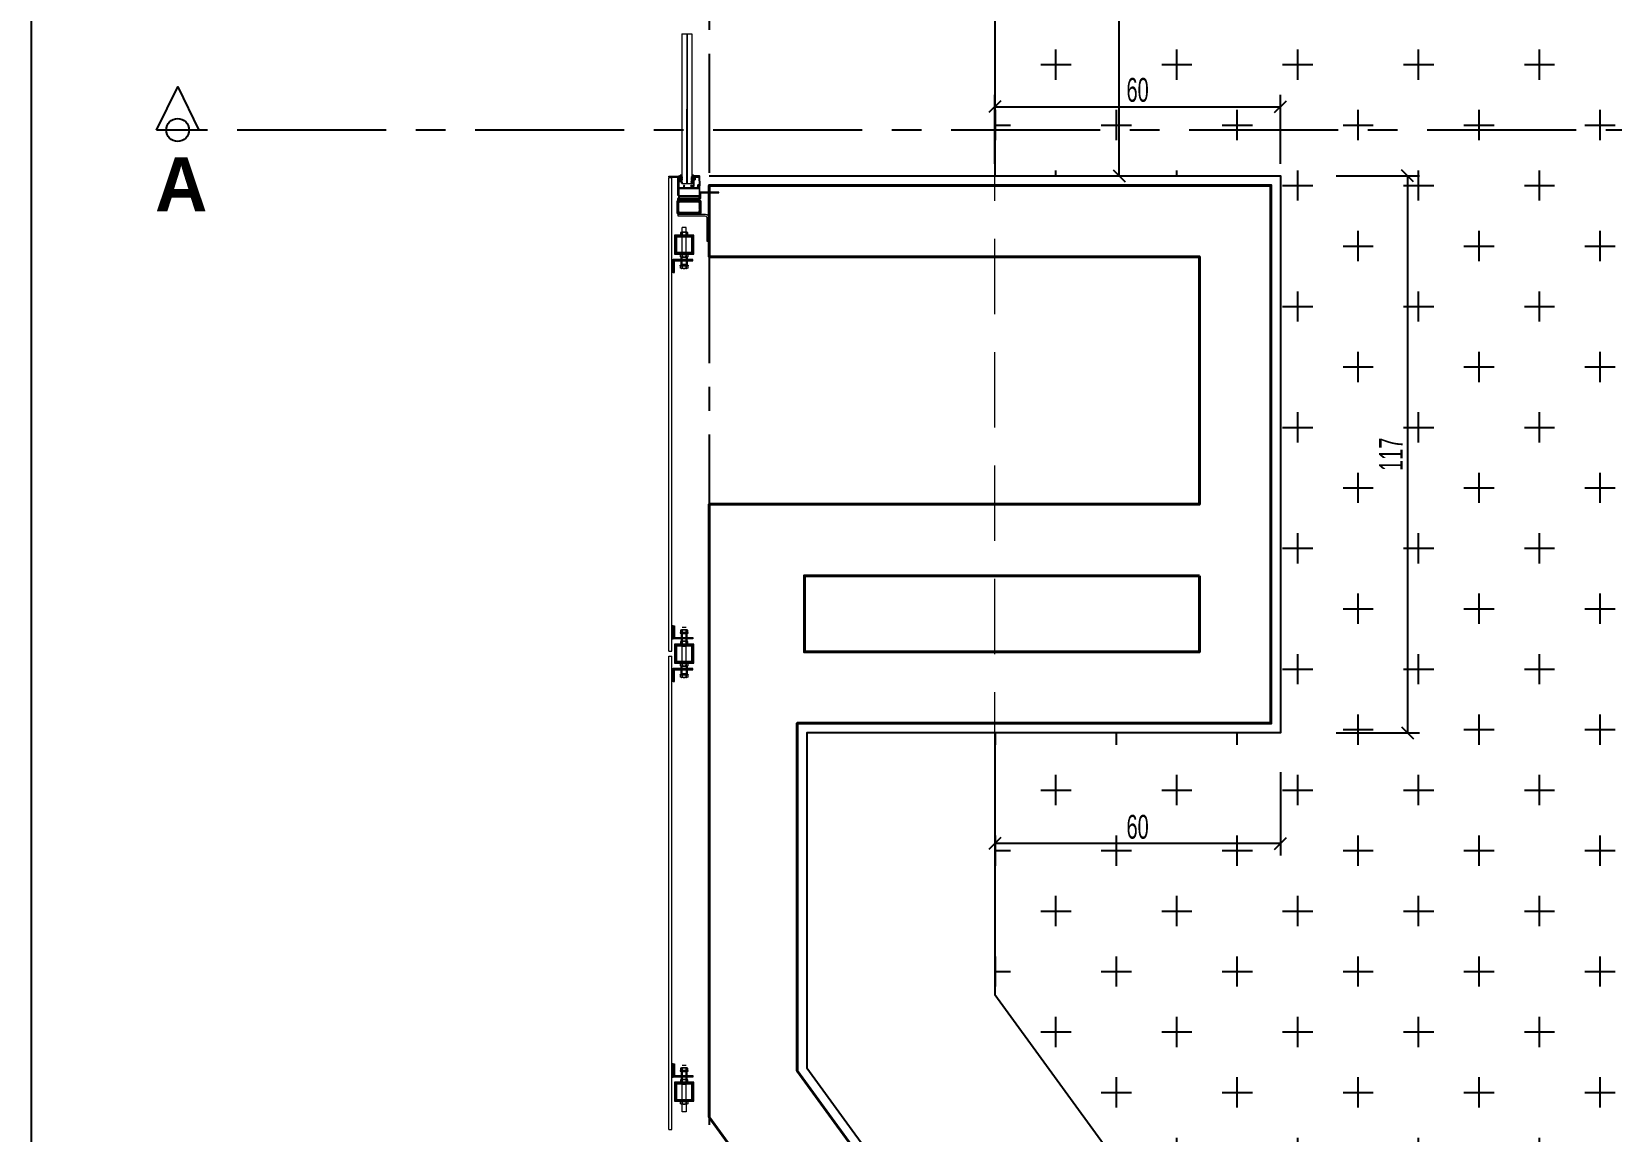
# Model space of a CAD drawing. Header units: millimetres. Extents: x 933584 to 974011, y 4545988 to 4553664.
# Drawn here: x 948421.5 to 948753.4, y 4552129 to 4552360.1 of the extents above; entities that cross this region are included whole.
import ezdxf

# ---------------------------------------------------------------- set-up
doc = ezdxf.new("R2010")
doc.units = ezdxf.units.MM
doc.header["$PDMODE"] = 35
for name, pattern in [('568_AVN_KES_01$0$HIDDEN', [0.375, 0.25, -0.125]), ('CENTER', [2, 1.25, -0.25, 0.25, -0.25]), ('CONTINUA', [0]), ('HIDDEN', [9.525, 6.35, -3.175]), ('HIDDEN2', [4.7625, 3.175, -1.5875])]:
    doc.linetypes.add(name, pattern=pattern)
doc.layers.get('0').update_dxf_attribs({"color": 255})
doc.layers.get('Defpoints').update_dxf_attribs({"color": 8})
for name, color, linetype in [('0-CSX-CXS_20', 14, 'CENTER'), ('0-DMS-50', 143, 'Continuous'), ('0-HSL-SLD', 252, 'Continuous'), ('0-LNS-SLN', 6, 'Continuous'), ('0-LNS-SPL', 13, '568_AVN_KES_01$0$HIDDEN')]:
    doc.layers.add(name, color=color, linetype=linetype)
for name, color, linetype, lineweight in [('2-SPS-IBW', 5, 'Continuous', 40), ('al', 7, 'Continuous', 5), ('cl', 7, 'Continuous', 5), ('CM', 4, 'Continuous', 5), ('mimariKIRIS', 251, 'HIDDEN2', 0), ('PL', 1, 'Continuous', 5), ('PTR', 252, 'Continuous', 5), ('ReferansHatti', 3, 'Continuous', 5), ('tarama', 8, 'Continuous', 15), ('VD', 11, 'Continuous', 5), ('VDK', 11, 'HIDDEN', 5)]:
    doc.layers.add(name, color=color, linetype=linetype, lineweight=lineweight)
doc.styles.add('Century Gothic_B_3', font='GOTHICB.TTF', dxfattribs={"height": 4})
doc.styles.add('dim_romans_50', font='swissl.ttf', dxfattribs={"width": 0.6, "height": 5})
doc.dimstyles.new('ONK_dim 1_50', dxfattribs={"dimscale": 5, "dimtxt": 4, "dimasz": 0.5, "dimexe": 0.5, "dimexo": 0.5, "dimgap": 0.2, "dimtad": 1, "dimdec": 1, "dimrnd": 0.5, "dimzin": 9, "dimtxsty": 'dim_romans_50', "dimblk": 'OBLIQUE', "dimcen": 1, "dimclre": 256, "dimclrt": 256, "dimazin": 2, "dimtfac": 1, "dimtdec": 1, "dimtix": 1, "dimtmove": 2, "dimatfit": 3, "dimldrblk": 'OBLIQUE', "dimfxl": 3, "dimfxlon": 1, "dimarcsym": 0})
pattern_1 = [(225.01200117, (912005.8982, 4525934.18371), (0.08840685953, -0.0883698319), []), (315.01200117, (912005.8982, 4525934.18371), (0.0883698319, 0.08840685953), [])]
pattern_2 = [(225.01200117, (912005.8982, 4525934.18371), (0.08840685953, -0.0883698319), []), (315.01200117, (912005.8982, 4525934.18371), (0.0883698319, 0.08840685953), [])]

# ---------------------------------------------------------------- blocks, each defined once
blk = doc.blocks.new('90-5396')
at = {"layer": 'PTR', "linetype": 'CONTINUA'}
h = blk.add_hatch(color=256, dxfattribs=at)
edge = h.paths.add_edge_path()
edge.add_line((12, 43.5), (12, 41))
edge.add_line((12, 41), (14.6, 41))
edge.add_line((14.6, 41), (14.6, 42))
edge.add_line((14.6, 42), (13.5, 42))
edge.add_line((13.5, 42), (13.5, 43.5))
edge.add_line((13.5, 43.5), (18.5, 43.5))
edge.add_line((18.5, 43.5), (18.5, 42))
edge.add_line((18.5, 42), (17.4, 42))
edge.add_line((17.4, 42), (17.4, 41))
edge.add_line((17.4, 41), (20, 41))
edge.add_line((20, 41), (20, 45))
edge.add_line((20, 45), (-27.2, 45))
edge.add_line((-27.2, 45), (-27.2, 42.9))
edge.add_line((-27.2, 42.9), (-25.7, 42))
edge.add_line((-25.7, 42), (-25.7, 43.5))
edge.add_line((-25.7, 43.5), (-22.7, 43.5))
edge.add_line((-22.7, 43.5), (-22.7, 35.1))
edge.add_line((-22.7, 35.1), (-22.4, 34.8))
edge.add_line((-22.4, 34.8), (-22.7, 34.5))
edge.add_line((-22.7, 34.5), (-22.7, 10.3))
edge.add_line((-22.7, 10.3), (-22.4, 10))
edge.add_line((-22.4, 10), (-22.7, 9.7))
edge.add_line((-22.7, 9.7), (-22.7, 1.5))
edge.add_line((-22.7, 1.5), (-25.7, 1.5))
edge.add_line((-25.7, 1.5), (-25.7, 3))
edge.add_line((-25.7, 3), (-27.2, 2.1))
edge.add_line((-27.2, 2.1), (-27.2, 0))
edge.add_line((-27.2, 0), (0, 0))
edge.add_line((0, 0), (0, 2.1))
edge.add_line((0, 2.1), (-1.5, 3))
edge.add_line((-1.5, 3), (-1.5, 1.5))
edge.add_line((-1.5, 1.5), (-4.5, 1.5))
edge.add_line((-4.5, 1.5), (-4.5, 16.5))
edge.add_line((-4.5, 16.5), (-1.5, 16.5))
edge.add_line((-1.5, 16.5), (-1.5, 15))
edge.add_line((-1.5, 15), (0, 15.9))
edge.add_line((0, 15.9), (0, 18.6))
edge.add_line((0, 18.6), (-1.5, 19.5))
edge.add_line((-1.5, 19.5), (-1.5, 18))
edge.add_line((-1.5, 18), (-4.5, 18))
edge.add_line((-4.5, 18), (-4.5, 33))
edge.add_line((-4.5, 33), (-1.5, 33))
edge.add_line((-1.5, 33), (-1.5, 31.5))
edge.add_line((-1.5, 31.5), (0, 32.4))
edge.add_line((0, 32.4), (0, 34.5))
edge.add_line((0, 34.5), (-4.5, 34.5))
edge.add_line((-4.5, 34.5), (-4.5, 41.5))
edge.add_arc((-2.5, 41.5), 2, 90, 180, ccw=False)
edge.add_line((-2.5, 43.5), (12, 43.5))
h.paths.add_polyline_path([(-21.2, 1.5), (-21.2, 43.5), (-6, 43.5), (-6, 1.5)], flags=16)
at = {"layer": 'al', "linetype": 'CONTINUA'}
blk.add_lwpolyline([(12, 43.5), (12, 41), (14.6, 41), (14.6, 42), (13.5, 42), (13.5, 43.5), (18.5, 43.5), (18.5, 42), (17.4, 42), (17.4, 41), (20, 41), (20, 45), (-27.2, 45), (-27.2, 42.9), (-25.7, 42), (-25.7, 43.5), (-22.7, 43.5), (-22.7, 35.1), (-22.4, 34.8), (-22.7, 34.5), (-22.7, 10.3), (-22.4, 10), (-22.7, 9.7), (-22.7, 1.5), (-25.7, 1.5), (-25.7, 3), (-27.2, 2.1), (-27.2, 0), (0, 0), (0, 2.1), (-1.5, 3), (-1.5, 1.5), (-4.5, 1.5), (-4.5, 16.5), (-1.5, 16.5), (-1.5, 15), (0, 15.9), (0, 18.6), (-1.5, 19.5), (-1.5, 18), (-4.5, 18), (-4.5, 33), (-1.5, 33), (-1.5, 31.5), (0, 32.4), (0, 34.5), (-4.5, 34.5), (-4.5, 41.5, -0.414214), (-2.5, 43.5)], format="xyb", close=True, dxfattribs=at)
at = {"layer": 'al'}
blk.add_lwpolyline([(-21.2, 1.5), (-21.2, 43.5), (-6, 43.5), (-6, 1.5)], close=True, dxfattribs=at)
blk = doc.blocks.new('142005')
at = {"layer": 'tarama'}
h = blk.add_hatch(dxfattribs=at)
h.set_pattern_fill('DOTS', color=256, scale=8, angle=-90, style=0)
h.set_pattern_definition([(270, (118.3611, -404.1752), (0.5, -0.25), [0, -0.5])])
edge = h.paths.add_edge_path()
edge.add_arc((2, -0.2), 0.2, 180, 305.6565)
edge.add_line((2.1, -0.4), (3.3, 1.1))
edge.add_arc((3.5, 0.9), 0.25, 316.5521, 125.6565, ccw=False)
edge.add_line((3.7, 0.7), (1.8, -2.1))
edge.add_line((1.8, -2.1), (1.8, -4.2))
edge.add_arc((2, -4.2), 0.2, 180, 305.6565)
edge.add_line((2.1, -4.4), (3.3, -2.9))
edge.add_arc((3.5, -3.1), 0.25, 316.5521, 125.6565, ccw=False)
edge.add_line((3.7, -3.3), (1.8, -6.1))
edge.add_line((1.8, -6.1), (1.8, -7.1))
edge.add_arc((1.6, -7.1), 0.2, 270, 360, ccw=False)
edge.add_line((1.6, -7.3), (0.2, -7.3))
edge.add_arc((0.2, -7.1), 0.2, 180, 270, ccw=False)
edge.add_line((0, -7.1), (0, -2.6))
edge.add_line((0, -2.6), (-1.2, -2.6))
edge.add_line((-1.2, -2.6), (-1.2, -3.1))
edge.add_arc((-1.4, -3.1), 0.25, 212.282, 360, ccw=False)
edge.add_line((-1.7, -3.2), (-2.4, -1.8))
edge.add_arc((-1.6, -1.3), 1, 147.718, 212.282, ccw=False)
edge.add_line((-2.4, -0.8), (-1.7, 0.6))
edge.add_arc((-1.4, 0.5), 0.25, 0, 147.718, ccw=False)
edge.add_line((-1.2, 0.5), (-1.2, 0))
edge.add_line((-1.2, 0), (0, 0))
edge.add_line((0, 0), (0, 3))
edge.add_line((0, 3), (-1.2, 3))
edge.add_arc((-1.2, 3.3), 0.3, 125.5865, 270, ccw=False)
edge.add_arc((-11.8, 19.5), 19.1, 303.0025, 321.3181)
edge.add_arc((3.4, 7.6), 0.313, 305.5881, 174.221, ccw=False)
edge.add_line((3.6, 7.3), (2.1, 3.1))
edge.add_arc((-47, 14.6), 50.4, 345.6041, 346.8687, ccw=False)
edge.add_line((1.8, 2.1), (1.8, -0.2))
blk.add_lwpolyline([(1.8, -0.2, 0.610741), (2.1, -0.4), (3.3, 1.1, -0.909168), (3.7, 0.7), (1.8, -2.1), (1.8, -4.2, 0.610741), (2.1, -4.4), (3.3, -2.9, -0.909168), (3.7, -3.3), (1.8, -6.1), (1.8, -7.1, -0.414214), (1.6, -7.3), (0.2, -7.3, -0.414214), (0, -7.1), (0, -2.6), (-1.2, -2.6), (-1.2, -3.1, -0.751626), (-1.7, -3.2), (-2.4, -1.8, -0.289411), (-2.4, -0.8), (-1.7, 0.6, -0.751626), (-1.2, 0.5), (-1.2, 0), (0, 0), (0, 3), (-1.2, 3, -0.729303), (-1.4, 3.5, 0.080087), (3.1, 7.6, -1.549214), (3.6, 7.3), (2.1, 3.1, -0.005518), (1.8, 2.1)], format="xyb", close=True)
blk = doc.blocks.new('85-3879T')
at = {"layer": 'tarama', "linetype": 'CONTINUA'}
h = blk.add_hatch(color=256, dxfattribs=at)
edge = h.paths.add_edge_path()
edge.add_arc((-1.7, -2), 0.5, 2.2906, 90, ccw=False)
edge.add_line((-1.2, -2), (-0.5, -18.5))
edge.add_arc((-1, -18.5), 0.5, 270, 2.2906, ccw=False)
edge.add_line((-1, -19), (-3, -19))
edge.add_arc((-3, -19.5), 0.5, 90, 180)
edge.add_line((-3.5, -19.5), (-3.5, -22.1))
edge.add_line((-3.5, -22.1), (-4.2, -23.3))
edge.add_arc((-3.9, -23.5), 0.4, 150, 240)
edge.add_line((-4.1, -23.9), (-3.9, -24))
edge.add_arc((-3.7, -23.6), 0.4, 240, 330)
edge.add_line((-3.4, -23.8), (-2.2, -21.8))
edge.add_line((-2.2, -21.8), (-2.5, -21.5))
edge.add_line((-2.5, -21.5), (-2.5, -20))
edge.add_line((-2.5, -20), (0.5, -20))
edge.add_line((0.5, -20), (0, 0))
edge.add_line((0, 0), (-13, 0))
edge.add_line((-13, 0), (-13, -2.6))
edge.add_line((-13, -2.6), (-12, -2.6))
edge.add_line((-12, -2.6), (-12, -1.5))
edge.add_line((-12, -1.5), (-10.5, -1.5))
edge.add_line((-10.5, -1.5), (-10.5, -6.5))
edge.add_line((-10.5, -6.5), (-12, -6.5))
edge.add_line((-12, -6.5), (-12, -5.4))
edge.add_line((-12, -5.4), (-13, -5.4))
edge.add_line((-13, -5.4), (-13, -19.6))
edge.add_arc((-13.5, -19.6), 0.5, 270, 360, ccw=False)
edge.add_line((-13.5, -20.1), (-14, -20.1))
edge.add_arc((-14, -20.6), 0.5, 90, 180)
edge.add_line((-14.5, -20.6), (-14.5, -21.7))
edge.add_line((-14.5, -21.7), (-15.5, -21.7))
edge.add_line((-15.5, -21.7), (-14, -24.3))
edge.add_arc((-13.6, -24.1), 0.4, 210, 300)
edge.add_line((-13.4, -24.5), (-13.3, -24.4))
edge.add_arc((-13.5, -24), 0.4, 300, 30)
edge.add_line((-13.1, -23.8), (-13.4, -23.3))
edge.add_line((-13.4, -23.3), (-13.4, -21.2))
edge.add_arc((-13.5, -19.7), 1.5, 273.8226, 0)
edge.add_line((-12, -19.7), (-12, -8))
edge.add_arc((-11.5, -8), 0.5, 90, 180, ccw=False)
edge.add_line((-11.5, -7.5), (-10, -7.5))
edge.add_arc((-10, -7), 0.5, 270, 0)
edge.add_line((-9.5, -7), (-9.5, -2))
edge.add_arc((-9, -2), 0.5, 90, 180, ccw=False)
edge.add_line((-9, -1.5), (-1.7, -1.5))
blk.add_lwpolyline([(-1.7, -1.5, -0.402552), (-1.2, -2), (-0.5, -18.5, -0.425972), (-1, -19), (-3, -19, 0.414214), (-3.5, -19.5), (-3.5, -22.1), (-4.2, -23.3, 0.414214), (-4.1, -23.9), (-3.9, -24, 0.414214), (-3.4, -23.8), (-2.2, -21.8), (-2.5, -21.5), (-2.5, -20), (0.5, -20), (0, 0), (-13, 0), (-13, -2.6), (-12, -2.6), (-12, -1.5), (-10.5, -1.5), (-10.5, -6.5), (-12, -6.5), (-12, -5.4), (-13, -5.4), (-13, -19.6, -0.414214), (-13.5, -20.1), (-14, -20.1, 0.414214), (-14.5, -20.6), (-14.5, -21.7), (-15.5, -21.7), (-14, -24.3, 0.414214), (-13.4, -24.5), (-13.3, -24.4, 0.414214), (-13.1, -23.8), (-13.4, -23.3), (-13.4, -21.2, 0.394805), (-12, -19.7), (-12, -8, -0.414214), (-11.5, -7.5), (-10, -7.5, 0.414214), (-9.5, -7), (-9.5, -2, -0.414214), (-9, -1.5)], format="xyb", close=True)
blk = doc.blocks.new('XCVBXCVBXZ')
at = {"layer": 'PTR'}
h = blk.add_hatch(color=252, dxfattribs=at)
h.dxf.hatch_style = 1
h.paths.add_polyline_path([(933865.9, 4553826.35), (933861.9, 4553826.35), (933861.9, 4553826.3), (933861.9, 4553826.3), (933861.91, 4553825), (933862.11, 4553825), (933862.1, 4553826.15), (933865.9, 4553826.15)])
h = blk.add_hatch(color=252, dxfattribs=at)
h.dxf.hatch_style = 1
h.paths.add_polyline_path([(933865.9, 4553826.35), (933861.9, 4553826.35), (933861.9, 4553826.3), (933861.9, 4553826.3), (933861.91, 4553825), (933862.11, 4553825), (933862.1, 4553826.15), (933865.9, 4553826.15)])
h = blk.add_hatch(color=256, dxfattribs=at)
h.dxf.hatch_style = 1
h.paths.add_polyline_path([(933860.39, 4553812.2), (933856.28, 4553812.2), (933856.28, 4553809.44), (933856.58, 4553809.44), (933856.58, 4553811.9), (933860.39, 4553811.9)])
h = blk.add_hatch(color=256, dxfattribs=at)
h.dxf.hatch_style = 1
h.paths.add_polyline_path([(933860.39, 4553812.2), (933856.28, 4553812.2), (933856.28, 4553809.44), (933856.58, 4553809.44), (933856.58, 4553811.9), (933860.39, 4553811.9)])
h = blk.add_hatch(color=256, dxfattribs=at)
h.dxf.hatch_style = 1
h.paths.add_polyline_path([(933860.39, 4553732.47), (933856.28, 4553732.47), (933856.28, 4553735.23), (933856.58, 4553735.23), (933856.58, 4553732.77), (933860.39, 4553732.77)])
h = blk.add_hatch(color=256, dxfattribs=at)
h.dxf.hatch_style = 1
h.paths.add_polyline_path([(933860.39, 4553732.47), (933856.28, 4553732.47), (933856.28, 4553735.23), (933856.58, 4553735.23), (933856.58, 4553732.77), (933860.39, 4553732.77)])
h = blk.add_hatch(color=256, dxfattribs=at)
h.dxf.hatch_style = 1
h.paths.add_polyline_path([(933860.39, 4553726.27), (933856.28, 4553726.27), (933856.28, 4553723.51), (933856.58, 4553723.51), (933856.58, 4553725.97), (933860.39, 4553725.97)])
h = blk.add_hatch(color=256, dxfattribs=at)
h.dxf.hatch_style = 1
h.paths.add_polyline_path([(933860.39, 4553726.27), (933856.28, 4553726.27), (933856.28, 4553723.51), (933856.58, 4553723.51), (933856.58, 4553725.97), (933860.39, 4553725.97)])
h = blk.add_hatch(color=256, dxfattribs=at)
h.dxf.hatch_style = 1
h.paths.add_polyline_path([(933860.39, 4553640.43), (933856.28, 4553640.43), (933856.28, 4553643.19), (933856.58, 4553643.19), (933856.58, 4553640.73), (933860.39, 4553640.73)])
h = blk.add_hatch(color=256, dxfattribs=at)
h.dxf.hatch_style = 1
h.paths.add_polyline_path([(933860.39, 4553640.43), (933856.28, 4553640.43), (933856.28, 4553643.19), (933856.58, 4553643.19), (933856.58, 4553640.73), (933860.39, 4553640.73)])
at = {"layer": 'ReferansHatti'}
h = blk.add_hatch(dxfattribs=at)
h.set_pattern_fill('ANSI31', color=252, angle=180.0002)
h.set_pattern_definition([(225.0002434, (911995.89379, 4526149.38501), (0.08838872314, -0.08838797215), [])])
edge = h.paths.add_edge_path(flags=16)
edge.add_line((933857.7, 4553824.27), (933861.51, 4553824.27))
edge.add_arc((933861.51, 4553824.07), 0.2, 0.0001, 90.0001, ccw=False)
edge.add_line((933861.71, 4553824.07), (933861.71, 4553822.27))
edge.add_arc((933861.51, 4553822.27), 0.2, 270.0001, 0.0001, ccw=False)
edge.add_line((933861.51, 4553822.07), (933857.7, 4553822.07))
edge.add_arc((933857.7, 4553822.27), 0.2, 180.0001, 270.0001, ccw=False)
edge.add_line((933857.5, 4553822.27), (933857.5, 4553824.07))
edge.add_arc((933857.7, 4553824.07), 0.2, 90.0001, 180.0001, ccw=False)
edge = h.paths.add_edge_path()
edge.add_line((933857.5, 4553824.67), (933861.71, 4553824.67))
edge.add_arc((933861.71, 4553824.27), 0.4, 0.0001, 90.0001, ccw=False)
edge.add_line((933862.11, 4553824.27), (933862.11, 4553822.07))
edge.add_arc((933861.71, 4553822.07), 0.4, 270.0001, 0.0001, ccw=False)
edge.add_line((933861.71, 4553821.67), (933857.5, 4553821.67))
edge.add_arc((933857.5, 4553822.07), 0.4, 180.0001, 270.0001, ccw=False)
edge.add_line((933857.1, 4553822.07), (933857.1, 4553824.27))
edge.add_arc((933857.5, 4553824.27), 0.4, 90.0001, 180.0001, ccw=False)
h = blk.add_hatch(dxfattribs=at)
h.set_pattern_fill('ANSI31', color=252, angle=180.0002)
h.set_pattern_definition([(225.0002434, (911995.89379, 4526149.38501), (0.08838872314, -0.08838797215), [])])
edge = h.paths.add_edge_path(flags=16)
edge.add_line((933857.7, 4553824.27), (933861.51, 4553824.27))
edge.add_arc((933861.51, 4553824.07), 0.2, 0.0001, 90.0001, ccw=False)
edge.add_line((933861.71, 4553824.07), (933861.71, 4553822.27))
edge.add_arc((933861.51, 4553822.27), 0.2, 270.0001, 0.0001, ccw=False)
edge.add_line((933861.51, 4553822.07), (933857.7, 4553822.07))
edge.add_arc((933857.7, 4553822.27), 0.2, 180.0001, 270.0001, ccw=False)
edge.add_line((933857.5, 4553822.27), (933857.5, 4553824.07))
edge.add_arc((933857.7, 4553824.07), 0.2, 90.0001, 180.0001, ccw=False)
edge = h.paths.add_edge_path()
edge.add_line((933857.5, 4553824.67), (933861.71, 4553824.67))
edge.add_arc((933861.71, 4553824.27), 0.4, 0.0001, 90.0001, ccw=False)
edge.add_line((933862.11, 4553824.27), (933862.11, 4553822.07))
edge.add_arc((933861.71, 4553822.07), 0.4, 270.0001, 0.0001, ccw=False)
edge.add_line((933861.71, 4553821.67), (933857.5, 4553821.67))
edge.add_arc((933857.5, 4553822.07), 0.4, 180.0001, 270.0001, ccw=False)
edge.add_line((933857.1, 4553822.07), (933857.1, 4553824.27))
edge.add_arc((933857.5, 4553824.27), 0.4, 90.0001, 180.0001, ccw=False)
h = blk.add_hatch(dxfattribs=at)
h.set_pattern_fill('ANSI37', color=252, angle=180.012)
h.set_pattern_definition([(225.01200117, (912001.6651, 4525936.93997), (0.08840685953, -0.0883698319), []), (315.01200117, (912001.6651, 4525936.93997), (0.0883698319, 0.08840685953), [])])
h.paths.add_polyline_path([(933857.2, 4553824.7), (933861.88, 4553824.7), (933861.88, 4553824.98), (933857.2, 4553824.98)])
h = blk.add_hatch(dxfattribs=at)
h.set_pattern_fill('ANSI37', color=252, angle=180.012)
h.set_pattern_definition([(225.01200117, (912001.6651, 4525936.93997), (0.08840685953, -0.0883698319), []), (315.01200117, (912001.6651, 4525936.93997), (0.0883698319, 0.08840685953), [])])
h.paths.add_polyline_path([(933857.2, 4553824.7), (933861.88, 4553824.7), (933861.88, 4553824.98), (933857.2, 4553824.98)])
h = blk.add_hatch(color=252, dxfattribs=at)
h.dxf.hatch_style = 1
h.paths.add_polyline_path([(933856.98, 4553813.7), (933860.19, 4553813.7), (933860.19, 4553816.9), (933856.98, 4553816.9)], flags=16)
h.paths.add_polyline_path([(933856.58, 4553813.3), (933860.59, 4553813.3), (933860.59, 4553817.3), (933856.58, 4553817.3)])
h = blk.add_hatch(color=252, dxfattribs=at)
h.dxf.hatch_style = 1
h.paths.add_polyline_path([(933856.98, 4553813.7), (933860.19, 4553813.7), (933860.19, 4553816.9), (933856.98, 4553816.9)], flags=16)
h.paths.add_polyline_path([(933856.58, 4553813.3), (933860.59, 4553813.3), (933860.59, 4553817.3), (933856.58, 4553817.3)])
h = blk.add_hatch(dxfattribs=at)
h.set_pattern_fill('ANSI37', color=252, angle=180.012)
h.set_pattern_definition([(225.01200117, (912005.8982, 4526020.11172), (0.08840685953, -0.0883698319), []), (315.01200117, (912005.8982, 4526020.11172), (0.0883698319, 0.08840685953), [])])
h.paths.add_polyline_path([(933856.28, 4553812.2), (933855.98, 4553812.2), (933855.98, 4553809.44), (933856.28, 4553809.44)])
h = blk.add_hatch(dxfattribs=at)
h.set_pattern_fill('ANSI37', color=252, angle=180.012)
h.set_pattern_definition([(225.01200117, (912005.8982, 4526020.11172), (0.08840685953, -0.0883698319), []), (315.01200117, (912005.8982, 4526020.11172), (0.0883698319, 0.08840685953), [])])
h.paths.add_polyline_path([(933856.28, 4553812.2), (933855.98, 4553812.2), (933855.98, 4553809.44), (933856.28, 4553809.44)])
h = blk.add_hatch(dxfattribs=at)
h.set_pattern_fill('ANSI37', color=252, angle=180.012)
h.set_pattern_definition(pattern_1)
h.paths.add_polyline_path([(933856.28, 4553732.47), (933855.98, 4553732.47), (933855.98, 4553735.23), (933856.28, 4553735.23)])
h = blk.add_hatch(dxfattribs=at)
h.set_pattern_fill('ANSI37', color=252, angle=180.012)
h.set_pattern_definition(pattern_2)
h.paths.add_polyline_path([(933856.28, 4553732.47), (933855.98, 4553732.47), (933855.98, 4553735.23), (933856.28, 4553735.23)])
h = blk.add_hatch(color=252, dxfattribs=at)
h.dxf.hatch_style = 1
h.paths.add_polyline_path([(933856.98, 4553727.77), (933860.19, 4553727.77), (933860.19, 4553730.97), (933856.98, 4553730.97)], flags=16)
h.paths.add_polyline_path([(933856.58, 4553727.37), (933860.59, 4553727.37), (933860.59, 4553731.37), (933856.58, 4553731.37)])
h = blk.add_hatch(color=252, dxfattribs=at)
h.dxf.hatch_style = 1
h.paths.add_polyline_path([(933856.98, 4553727.77), (933860.19, 4553727.77), (933860.19, 4553730.97), (933856.98, 4553730.97)], flags=16)
h.paths.add_polyline_path([(933856.58, 4553727.37), (933860.59, 4553727.37), (933860.59, 4553731.37), (933856.58, 4553731.37)])
h = blk.add_hatch(dxfattribs=at)
h.set_pattern_fill('ANSI37', color=252, angle=180.012)
h.set_pattern_definition(pattern_1)
h.paths.add_polyline_path([(933856.28, 4553726.27), (933855.98, 4553726.27), (933855.98, 4553723.51), (933856.28, 4553723.51)])
h = blk.add_hatch(dxfattribs=at)
h.set_pattern_fill('ANSI37', color=252, angle=180.012)
h.set_pattern_definition(pattern_2)
h.paths.add_polyline_path([(933856.28, 4553726.27), (933855.98, 4553726.27), (933855.98, 4553723.51), (933856.28, 4553723.51)])
h = blk.add_hatch(dxfattribs=at)
h.set_pattern_fill('ANSI37', color=252, angle=180.012)
h.set_pattern_definition([(225.01200117, (912005.8982, 4525842.14329), (0.08840685953, -0.0883698319), []), (315.01200117, (912005.8982, 4525842.14329), (0.0883698319, 0.08840685953), [])])
h.paths.add_polyline_path([(933856.28, 4553640.43), (933855.98, 4553640.43), (933855.98, 4553643.19), (933856.28, 4553643.19)])
h = blk.add_hatch(dxfattribs=at)
h.set_pattern_fill('ANSI37', color=252, angle=180.012)
h.set_pattern_definition([(225.01200117, (912005.8982, 4525842.14329), (0.08840685953, -0.0883698319), []), (315.01200117, (912005.8982, 4525842.14329), (0.0883698319, 0.08840685953), [])])
h.paths.add_polyline_path([(933856.28, 4553640.43), (933855.98, 4553640.43), (933855.98, 4553643.19), (933856.28, 4553643.19)])
h = blk.add_hatch(color=252, dxfattribs=at)
h.dxf.hatch_style = 1
h.paths.add_polyline_path([(933856.98, 4553635.73), (933860.19, 4553635.73), (933860.19, 4553638.93), (933856.98, 4553638.93)], flags=16)
h.paths.add_polyline_path([(933856.58, 4553635.33), (933860.59, 4553635.33), (933860.59, 4553639.33), (933856.58, 4553639.33)])
h = blk.add_hatch(color=252, dxfattribs=at)
h.dxf.hatch_style = 1
h.paths.add_polyline_path([(933856.98, 4553635.73), (933860.19, 4553635.73), (933860.19, 4553638.93), (933856.98, 4553638.93)], flags=16)
h.paths.add_polyline_path([(933856.58, 4553635.33), (933860.59, 4553635.33), (933860.59, 4553639.33), (933856.58, 4553639.33)])
at = {"layer": 'al'}
for points in [[(933855.38, 4553829.5), (933855.38, 4553829.7), (933857.38, 4553829.7), (933857.38, 4553825.7)], [(933855.38, 4553829.5), (933855.38, 4553829.7), (933857.38, 4553829.7), (933857.38, 4553825.7)], [(933855.38, 4553829.5), (933857.18, 4553829.5), (933857.18, 4553825.7)], [(933855.38, 4553829.5), (933857.18, 4553829.5), (933857.18, 4553825.7)], [(933857.18, 4553825.7), (933857.38, 4553825.7)], [(933857.18, 4553825.7), (933857.38, 4553825.7)]]:
    blk.add_lwpolyline(points, dxfattribs=at)
for points in [[(933865.9, 4553826.35), (933861.9, 4553826.35), (933861.9, 4553826.3), (933861.9, 4553826.3), (933861.91, 4553825), (933862.11, 4553825), (933862.1, 4553826.15), (933865.9, 4553826.15)], [(933865.9, 4553826.35), (933861.9, 4553826.35), (933861.9, 4553826.3), (933861.9, 4553826.3), (933861.91, 4553825), (933862.11, 4553825), (933862.1, 4553826.15), (933865.9, 4553826.15)], [(933856.58, 4553813.3), (933860.59, 4553813.3), (933860.59, 4553817.3), (933856.58, 4553817.3)], [(933856.58, 4553813.3), (933860.59, 4553813.3), (933860.59, 4553817.3), (933856.58, 4553817.3)], [(933856.98, 4553813.7), (933860.19, 4553813.7), (933860.19, 4553816.9), (933856.98, 4553816.9)], [(933856.98, 4553813.7), (933860.19, 4553813.7), (933860.19, 4553816.9), (933856.98, 4553816.9)], [(933856.28, 4553812.2), (933856.28, 4553809.44), (933856.58, 4553809.44), (933856.58, 4553811.9), (933860.39, 4553811.9), (933860.39, 4553812.2)], [(933856.28, 4553812.2), (933856.28, 4553809.44), (933856.58, 4553809.44), (933856.58, 4553811.9), (933860.39, 4553811.9), (933860.39, 4553812.2)], [(933856.28, 4553732.47), (933856.28, 4553735.23), (933856.58, 4553735.23), (933856.58, 4553732.77), (933860.39, 4553732.77), (933860.39, 4553732.47)], [(933856.28, 4553732.47), (933856.28, 4553735.23), (933856.58, 4553735.23), (933856.58, 4553732.77), (933860.39, 4553732.77), (933860.39, 4553732.47)], [(933856.58, 4553727.37), (933860.59, 4553727.37), (933860.59, 4553731.37), (933856.58, 4553731.37)], [(933856.58, 4553727.37), (933860.59, 4553727.37), (933860.59, 4553731.37), (933856.58, 4553731.37)], [(933856.98, 4553727.77), (933860.19, 4553727.77), (933860.19, 4553730.97), (933856.98, 4553730.97)], [(933856.98, 4553727.77), (933860.19, 4553727.77), (933860.19, 4553730.97), (933856.98, 4553730.97)], [(933856.28, 4553726.27), (933856.28, 4553723.51), (933856.58, 4553723.51), (933856.58, 4553725.97), (933860.39, 4553725.97), (933860.39, 4553726.27)], [(933856.28, 4553726.27), (933856.28, 4553723.51), (933856.58, 4553723.51), (933856.58, 4553725.97), (933860.39, 4553725.97), (933860.39, 4553726.27)], [(933856.28, 4553640.43), (933856.28, 4553643.19), (933856.58, 4553643.19), (933856.58, 4553640.73), (933860.39, 4553640.73), (933860.39, 4553640.43)], [(933856.28, 4553640.43), (933856.28, 4553643.19), (933856.58, 4553643.19), (933856.58, 4553640.73), (933860.39, 4553640.73), (933860.39, 4553640.43)], [(933856.58, 4553635.33), (933860.59, 4553635.33), (933860.59, 4553639.33), (933856.58, 4553639.33)], [(933856.58, 4553635.33), (933860.59, 4553635.33), (933860.59, 4553639.33), (933856.58, 4553639.33)], [(933856.98, 4553635.73), (933860.19, 4553635.73), (933860.19, 4553638.93), (933856.98, 4553638.93)], [(933856.98, 4553635.73), (933860.19, 4553635.73), (933860.19, 4553638.93), (933856.98, 4553638.93)]]:
    blk.add_lwpolyline(points, close=True, dxfattribs=at)
at = {"layer": 'cl'}
for points in [[(933857.5, 4553824.67), (933861.71, 4553824.67, -0.414214), (933862.11, 4553824.27), (933862.11, 4553822.07, -0.414214), (933861.71, 4553821.67), (933857.5, 4553821.67, -0.414214), (933857.1, 4553822.07), (933857.1, 4553824.27, -0.414214)], [(933857.5, 4553824.67), (933861.71, 4553824.67, -0.414214), (933862.11, 4553824.27), (933862.11, 4553822.07, -0.414214), (933861.71, 4553821.67), (933857.5, 4553821.67, -0.414214), (933857.1, 4553822.07), (933857.1, 4553824.27, -0.414214)], [(933857.7, 4553824.27), (933861.51, 4553824.27, -0.414214), (933861.71, 4553824.07), (933861.71, 4553822.27, -0.414214), (933861.51, 4553822.07), (933857.7, 4553822.07, -0.414214), (933857.5, 4553822.27), (933857.5, 4553824.07, -0.414214)], [(933857.7, 4553824.27), (933861.51, 4553824.27, -0.414214), (933861.71, 4553824.07), (933861.71, 4553822.27, -0.414214), (933861.51, 4553822.07), (933857.7, 4553822.07, -0.414214), (933857.5, 4553822.27), (933857.5, 4553824.07, -0.414214)]]:
    blk.add_lwpolyline(points, format="xyb", close=True, dxfattribs=at)
at = {"layer": 'cl', "color": 1, "ltscale": 0.5}
blk.add_lwpolyline([(933863.83, 4553820.87), (933863.83, 4553815.97), (933863.43, 4553815.97), (933863.43, 4553820.87, 0.414217), (933863.03, 4553821.27), (933857.36, 4553821.27), (933857.36, 4553821.67), (933863.03, 4553821.67, -0.414217)], format="xyb", close=True, dxfattribs=at)
at = {"layer": 'CM'}
for p, q in [((933858.12, 4553859.55), (933858.11, 4553828.09)), ((933858.12, 4553859.55), (933858.11, 4553828.09)), ((933858.12, 4553859.55), (933860.22, 4553859.55)), ((933859.12, 4553859.55), (933859.11, 4553828.09)), ((933859.22, 4553859.55), (933859.21, 4553828.09)), ((933859.22, 4553859.55), (933859.21, 4553828.09)), ((933860.22, 4553859.55), (933860.21, 4553828.09)), ((933855.98, 4553829.3), (933855.38, 4553829.3)), ((933855.38, 4553729.87), (933855.38, 4553829.3)), ((933855.98, 4553729.87), (933855.98, 4553829.3)), ((933860.21, 4553828.09), (933858.11, 4553828.09)), ((933855.38, 4553729.87), (933855.98, 4553729.87)), ((933855.38, 4553629.44), (933855.38, 4553728.87)), ((933855.38, 4553728.87), (933855.98, 4553728.87)), ((933855.98, 4553629.44), (933855.98, 4553728.87)), ((933855.38, 4553629.44), (933855.98, 4553629.44))]:
    blk.add_line(p, q, dxfattribs=at)
at = {"layer": 'PL'}
for points in [[(933857.2, 4553824.7), (933861.88, 4553824.7), (933861.88, 4553824.98), (933857.2, 4553824.98)], [(933857.2, 4553824.7), (933861.88, 4553824.7), (933861.88, 4553824.98), (933857.2, 4553824.98)], [(933859.19, 4553812.7), (933859.19, 4553810.96), (933857.99, 4553810.96), (933857.99, 4553812.7)], [(933856.28, 4553809.44), (933855.98, 4553809.44), (933855.98, 4553812.2), (933856.28, 4553812.2)], [(933856.28, 4553809.44), (933855.98, 4553809.44), (933855.98, 4553812.2), (933856.28, 4553812.2)], [(933856.28, 4553735.23), (933855.98, 4553735.23), (933855.98, 4553732.47), (933856.28, 4553732.47)], [(933856.28, 4553735.23), (933855.98, 4553735.23), (933855.98, 4553732.47), (933856.28, 4553732.47)], [(933859.19, 4553731.97), (933859.19, 4553733.71), (933857.99, 4553733.71), (933857.99, 4553731.97)], [(933856.28, 4553723.51), (933855.98, 4553723.51), (933855.98, 4553726.27), (933856.28, 4553726.27)], [(933856.28, 4553723.51), (933855.98, 4553723.51), (933855.98, 4553726.27), (933856.28, 4553726.27)], [(933859.19, 4553726.77), (933859.19, 4553725.03), (933857.99, 4553725.03), (933857.99, 4553726.77)], [(933856.28, 4553643.19), (933855.98, 4553643.19), (933855.98, 4553640.43), (933856.28, 4553640.43)], [(933856.28, 4553643.19), (933855.98, 4553643.19), (933855.98, 4553640.43), (933856.28, 4553640.43)], [(933859.19, 4553639.93), (933859.19, 4553641.67), (933857.99, 4553641.67), (933857.99, 4553639.93)]]:
    blk.add_lwpolyline(points, close=True, dxfattribs=at)
at = {"layer": 'VD'}
for points in [[(933857.8, 4553817.83), (933857.8, 4553817.34), (933858.15, 4553817.34), (933858.2, 4553817.34), (933858.2, 4553817.84, 0.327274)], [(933858, 4553817.9, -0.159188), (933858.2, 4553817.83, -0.080739), (933858.59, 4553817.9)], [(933858.59, 4553817.9, -0.080459), (933858.98, 4553817.84, -0.158616), (933859.18, 4553817.9)], [(933858.98, 4553817.84), (933858.98, 4553817.34), (933859.37, 4553817.34), (933859.37, 4553817.83, 0.327274)], [(933857.8, 4553812.77), (933857.8, 4553813.26), (933858.15, 4553813.26), (933858.2, 4553813.26), (933858.2, 4553812.76, -0.327274)], [(933858, 4553812.7, 0.159188), (933858.2, 4553812.77, 0.080739), (933858.59, 4553812.7)], [(933858.59, 4553812.7, 0.080459), (933858.98, 4553812.76, 0.158616), (933859.18, 4553812.7)], [(933858.98, 4553812.76), (933858.98, 4553813.26), (933859.37, 4553813.26), (933859.37, 4553812.77, -0.327274)], [(933857.8, 4553810.35), (933857.8, 4553810.84), (933858.15, 4553810.84), (933858.2, 4553810.84), (933858.2, 4553810.34, -0.327274)], [(933858, 4553810.28, 0.159188), (933858.2, 4553810.35, 0.080739), (933858.59, 4553810.28)], [(933858.59, 4553810.28, 0.080459), (933858.98, 4553810.34, 0.158616), (933859.18, 4553810.28)], [(933858.98, 4553810.34), (933858.98, 4553810.84), (933859.37, 4553810.84), (933859.37, 4553810.35, -0.327274)], [(933857.8, 4553734.33), (933857.8, 4553733.83), (933858.15, 4553733.83), (933858.2, 4553733.83), (933858.2, 4553734.33, 0.327274)], [(933858, 4553734.39, -0.159188), (933858.2, 4553734.33, -0.080739), (933858.59, 4553734.39)], [(933858.59, 4553734.39, -0.080459), (933858.98, 4553734.33, -0.158616), (933859.18, 4553734.39)], [(933858.98, 4553734.33), (933858.98, 4553733.83), (933859.37, 4553733.83), (933859.37, 4553734.33, 0.327274)], [(933857.8, 4553731.91), (933857.8, 4553731.41), (933858.15, 4553731.41), (933858.2, 4553731.41), (933858.2, 4553731.91, 0.327274)], [(933858, 4553731.97, -0.159188), (933858.2, 4553731.91, -0.080739), (933858.59, 4553731.97)], [(933858.59, 4553731.97, -0.080459), (933858.98, 4553731.91, -0.158616), (933859.18, 4553731.97)], [(933858.98, 4553731.91), (933858.98, 4553731.41), (933859.37, 4553731.41), (933859.37, 4553731.91, 0.327274)], [(933857.8, 4553726.84), (933857.8, 4553727.33), (933858.15, 4553727.33), (933858.2, 4553727.33), (933858.2, 4553726.84, -0.327274)], [(933858, 4553726.77, 0.159188), (933858.2, 4553726.84, 0.080739), (933858.59, 4553726.77)], [(933858.59, 4553726.77, 0.080459), (933858.98, 4553726.84, 0.158616), (933859.18, 4553726.77)], [(933858.98, 4553726.84), (933858.98, 4553727.33), (933859.37, 4553727.33), (933859.37, 4553726.84, -0.327274)], [(933857.8, 4553724.42), (933857.8, 4553724.91), (933858.15, 4553724.91), (933858.2, 4553724.91), (933858.2, 4553724.42, -0.327274)], [(933858, 4553724.35, 0.159188), (933858.2, 4553724.42, 0.080739), (933858.59, 4553724.35)], [(933858.59, 4553724.35, 0.080459), (933858.98, 4553724.42, 0.158616), (933859.18, 4553724.35)], [(933858.98, 4553724.42), (933858.98, 4553724.91), (933859.37, 4553724.91), (933859.37, 4553724.42, -0.327274)], [(933857.8, 4553642.29), (933857.8, 4553641.79), (933858.15, 4553641.79), (933858.2, 4553641.79), (933858.2, 4553642.29, 0.327274)], [(933857.8, 4553639.87), (933857.8, 4553639.37), (933858.15, 4553639.37), (933858.2, 4553639.37), (933858.2, 4553639.87, 0.327274)], [(933858, 4553642.35, -0.159188), (933858.2, 4553642.29, -0.080739), (933858.59, 4553642.35)], [(933858, 4553639.93, -0.159188), (933858.2, 4553639.87, -0.080739), (933858.59, 4553639.93)], [(933858.59, 4553642.35, -0.080459), (933858.98, 4553642.29, -0.158616), (933859.18, 4553642.35)], [(933858.59, 4553639.93, -0.080459), (933858.98, 4553639.87, -0.158616), (933859.18, 4553639.93)], [(933858.98, 4553642.29), (933858.98, 4553641.79), (933859.37, 4553641.79), (933859.37, 4553642.29, 0.327274)], [(933858.98, 4553639.87), (933858.98, 4553639.37), (933859.37, 4553639.37), (933859.37, 4553639.87, 0.327274)], [(933857.8, 4553634.8), (933857.8, 4553635.29), (933858.15, 4553635.29), (933858.2, 4553635.29), (933858.2, 4553634.8, -0.327274)], [(933858, 4553634.73, 0.159188), (933858.2, 4553634.8, 0.080739), (933858.59, 4553634.73)], [(933858.59, 4553634.73, 0.080459), (933858.98, 4553634.8, 0.158616), (933859.18, 4553634.73)], [(933858.98, 4553634.8), (933858.98, 4553635.29), (933859.37, 4553635.29), (933859.37, 4553634.8, -0.327274)]]:
    blk.add_lwpolyline(points, format="xyb", close=True, dxfattribs=at)
for points in [[(933858.2, 4553817.34), (933858.98, 4553817.34), (933858.98, 4553817.84, 0.162646), (933858.2, 4553817.83), (933858.2, 4553817.34)], [(933858.2, 4553813.26), (933858.98, 4553813.26), (933858.98, 4553812.76, -0.162646), (933858.2, 4553812.77), (933858.2, 4553813.26)], [(933858.2, 4553810.84), (933858.98, 4553810.84), (933858.98, 4553810.34, -0.162646), (933858.2, 4553810.35), (933858.2, 4553810.84)], [(933858.2, 4553733.83), (933858.98, 4553733.83), (933858.98, 4553734.33, 0.162646), (933858.2, 4553734.33), (933858.2, 4553733.83)], [(933858.2, 4553731.41), (933858.98, 4553731.41), (933858.98, 4553731.91, 0.162646), (933858.2, 4553731.91), (933858.2, 4553731.41)], [(933858.2, 4553727.33), (933858.98, 4553727.33), (933858.98, 4553726.84, -0.162646), (933858.2, 4553726.84), (933858.2, 4553727.33)], [(933858.2, 4553724.91), (933858.98, 4553724.91), (933858.98, 4553724.42, -0.162646), (933858.2, 4553724.42), (933858.2, 4553724.91)], [(933858.2, 4553641.79), (933858.98, 4553641.79), (933858.98, 4553642.29, 0.162646), (933858.2, 4553642.29), (933858.2, 4553641.79)], [(933858.2, 4553639.37), (933858.98, 4553639.37), (933858.98, 4553639.87, 0.162646), (933858.2, 4553639.87), (933858.2, 4553639.37)], [(933858.2, 4553635.29), (933858.98, 4553635.29), (933858.98, 4553634.8, -0.162646), (933858.2, 4553634.8), (933858.2, 4553635.29)]]:
    blk.add_lwpolyline(points, format="xyb", dxfattribs=at)
for points in [[(933857.72, 4553810.84), (933857.72, 4553810.96), (933858.15, 4553810.96), (933858.15, 4553810.84)], [(933858.15, 4553810.84), (933858.15, 4553810.96), (933859.03, 4553810.96), (933859.03, 4553810.84)], [(933859.03, 4553810.84), (933859.03, 4553810.96), (933859.46, 4553810.96), (933859.46, 4553810.84)], [(933857.72, 4553733.83), (933857.72, 4553733.71), (933858.15, 4553733.71), (933858.15, 4553733.83)], [(933858.15, 4553733.83), (933858.15, 4553733.71), (933859.03, 4553733.71), (933859.03, 4553733.83)], [(933859.03, 4553733.83), (933859.03, 4553733.71), (933859.46, 4553733.71), (933859.46, 4553733.83)], [(933857.72, 4553724.91), (933857.72, 4553725.03), (933858.15, 4553725.03), (933858.15, 4553724.91)], [(933858.15, 4553724.91), (933858.15, 4553725.03), (933859.03, 4553725.03), (933859.03, 4553724.91)], [(933859.03, 4553724.91), (933859.03, 4553725.03), (933859.46, 4553725.03), (933859.46, 4553724.91)], [(933857.72, 4553641.79), (933857.72, 4553641.67), (933858.15, 4553641.67), (933858.15, 4553641.79)], [(933858.15, 4553641.79), (933858.15, 4553641.67), (933859.03, 4553641.67), (933859.03, 4553641.79)], [(933859.03, 4553641.79), (933859.03, 4553641.67), (933859.46, 4553641.67), (933859.46, 4553641.79)]]:
    blk.add_lwpolyline(points, close=True, dxfattribs=at)
at = {"layer": 'VDK'}
for p, q in [((933858.19, 4553813.7), (933858.19, 4553818.92)), ((933858.99, 4553818.92), (933858.19, 4553818.92)), ((933858.99, 4553813.7), (933858.99, 4553818.92)), ((933858.19, 4553727.77), (933858.19, 4553734.9)), ((933858.99, 4553734.9), (933858.19, 4553734.9)), ((933858.99, 4553727.77), (933858.99, 4553734.9)), ((933858.19, 4553635.73), (933858.19, 4553642.86)), ((933858.99, 4553642.86), (933858.19, 4553642.86)), ((933858.99, 4553635.73), (933858.99, 4553642.86))]:
    blk.add_line(p, q, dxfattribs=at)
for points in [[(933858.19, 4553811.1), (933858.19, 4553813.7), (933858.99, 4553813.7), (933858.99, 4553811.1)], [(933858.19, 4553733.57), (933858.19, 4553730.97), (933858.99, 4553730.97), (933858.99, 4553733.57)], [(933858.19, 4553725.17), (933858.19, 4553727.77), (933858.99, 4553727.77), (933858.99, 4553725.17)], [(933858.19, 4553641.53), (933858.19, 4553638.93), (933858.99, 4553638.93), (933858.99, 4553641.53)], [(933858.19, 4553633.13), (933858.19, 4553635.73), (933858.99, 4553635.73), (933858.99, 4553633.13)]]:
    blk.add_lwpolyline(points, close=True, dxfattribs=at)
for name, p, xscale, yscale, zscale, rotation in [('90-5396', (933861.88, 4553827.7), 0.1, 0.1, 0.1, 89.98833755243417), ('90-5396', (933861.88, 4553827.7), 0.1000000000000006, 0.1000000000000006, 0.1000000000000006, 89.98833755244031), ('142005', (933857.78, 4553829.1), -0.100000000000001, 0.100000000000001, 0.1, 179.9883375524344), ('142005', (933857.78, 4553829.1), -0.1000000000000006, 0.1000000000000006, 0.1, 179.9883375524403), ('142005', (933860.5, 4553829.17), 0.100000000000001, 0.100000000000001, 0.100000000000001, 179.988337552434), ('142005', (933860.5, 4553829.17), 0.1000000000000006, 0.1000000000000006, 0.1000000000000006, 179.9883375524403)]:
    blk.add_blockref(name, p, dxfattribs=dict(xscale=xscale, yscale=yscale, zscale=zscale, rotation=rotation))
at = {"linetype": 'CONTINUA', "xscale": 0.1, "yscale": 0.1, "zscale": 0.1}
for rotation in [359.9883375524341, 359.9883375524403]:
    blk.add_blockref('85-3879T', (933861.83, 4553829.7), dxfattribs=dict(at, rotation=rotation))
blk = doc.blocks.new('xcvxcbv')
at = {"layer": '2-SPS-IBW'}
for points in [[(934013, 4550609.59), (933993.28, 4550616.86), (933863.85, 4550794.73), (933863.85, 4550923.49), (933966.85, 4550923.49), (933966.85, 4550975.49), (933863.85, 4550975.49), (933863.85, 4550990.49), (933981.85, 4550990.49), (933981.85, 4550877.49), (933882.35, 4550877.49), (933882.35, 4550804.49), (934007.08, 4550633.09), (934019.92, 4550628.36), (934013, 4550609.59)], [(933966.85, 4550908.49), (933966.85, 4550892.49), (933883.85, 4550892.49), (933883.85, 4550908.49), (933966.85, 4550908.49)]]:
    blk.add_lwpolyline(points, dxfattribs=at)
blk = doc.blocks.new('vbxcb')
at = {"layer": 'mimariKIRIS', "ltscale": 5}
blk.add_lwpolyline([(942590.28, 4549378.4), (942466.16, 4549548.96), (942466.16, 4549896.91)], dxfattribs=at)
blk = doc.blocks.new('ZVBXZDVB')
at = {"layer": '0-CSX-CXS_20', "ltscale": 20}
blk.add_lwpolyline([(933863.85, 4552835.4), (933863.85, 4551518.59)], dxfattribs=at)
blk = doc.blocks.new('_Oblique')
at = {"color": 0, "linetype": 'ByBlock', "lineweight": -2}
blk.add_line((-0.5, -0.5), (0.5, 0.5), dxfattribs=at)
blk = doc.blocks.new('*D1658')
at = {"layer": '0-DMS-50', "lineweight": -2}
for p, q in [((948634.99, 4552503.75), (948652.49, 4552503.75)), ((948634.99, 4552329.75), (948652.49, 4552329.75))]:
    blk.add_line(p, q, dxfattribs=at)
at = {"layer": '0-DMS-50', "color": 0, "lineweight": -2}
blk.add_line((948649.99, 4552329.75), (948649.99, 4552503.75), dxfattribs=at)
at = {"layer": 'Defpoints', "color": 0}
for p in [(948623.85, 4552503.75), (948649.99, 4552503.75), (948623.85, 4552329.75)]:
    blk.add_point(p, dxfattribs=at)
at = {"layer": '0-DMS-50', "color": 0, "linetype": 'ByBlock', "lineweight": -2, "xscale": 2.5, "yscale": 2.5, "zscale": 2.5}
for p, rotation in [((948649.99, 4552503.75), 90.00000061752155), ((948649.99, 4552329.75), 270.0000006175216)]:
    blk.add_blockref('_Oblique', p, dxfattribs=dict(at, rotation=rotation))
at = {"layer": '0-DMS-50', "insert": (948646.49, 4552416.75), "char_height": 5, "attachment_point": 5, "rotation": 90, "style": 'dim_romans_50'}
blk.add_mtext('174', dxfattribs=at)
blk = doc.blocks.new('*D1670')
at = {"layer": '0-DMS-50', "lineweight": -2}
for p, q in [((948623.85, 4552332.25), (948623.85, 4552346.78)), ((948683.85, 4552332.25), (948683.85, 4552346.78))]:
    blk.add_line(p, q, dxfattribs=at)
at = {"layer": '0-DMS-50', "color": 0, "lineweight": -2}
blk.add_line((948623.85, 4552344.28), (948683.85, 4552344.28), dxfattribs=at)
at = {"layer": 'Defpoints', "color": 0}
for p in [(948683.85, 4552344.28), (948623.85, 4552329.75), (948683.85, 4552329.75)]:
    blk.add_point(p, dxfattribs=at)
at = {"layer": '0-DMS-50', "color": 0, "linetype": 'ByBlock', "lineweight": -2, "xscale": 2.5, "yscale": 2.5, "zscale": 2.5, "rotation": 180}
blk.add_blockref('_Oblique', (948623.85, 4552344.28), dxfattribs=at)
at = {"layer": '0-DMS-50', "color": 0, "linetype": 'ByBlock', "lineweight": -2, "xscale": 2.5, "yscale": 2.5, "zscale": 2.5}
blk.add_blockref('_Oblique', (948683.85, 4552344.28), dxfattribs=at)
at = {"layer": '0-DMS-50', "insert": (948653.85, 4552347.78), "char_height": 5, "attachment_point": 5, "style": 'dim_romans_50'}
blk.add_mtext('60', dxfattribs=at)
blk = doc.blocks.new('*D1671')
at = {"layer": '0-DMS-50', "lineweight": -2}
for p, q in [((948695.56, 4552329.75), (948713.06, 4552329.75)), ((948695.56, 4552212.75), (948713.06, 4552212.75))]:
    blk.add_line(p, q, dxfattribs=at)
at = {"layer": '0-DMS-50', "color": 0, "lineweight": -2}
blk.add_line((948710.56, 4552329.75), (948710.56, 4552212.75), dxfattribs=at)
at = {"layer": 'Defpoints', "color": 0}
for p in [(948683.85, 4552329.75), (948683.85, 4552212.75), (948710.56, 4552212.75)]:
    blk.add_point(p, dxfattribs=at)
at = {"layer": '0-DMS-50', "color": 0, "linetype": 'ByBlock', "lineweight": -2, "xscale": 2.5, "yscale": 2.5, "zscale": 2.5}
for p, rotation in [((948710.56, 4552329.75), 90), ((948710.56, 4552212.75), 270)]:
    blk.add_blockref('_Oblique', p, dxfattribs=dict(at, rotation=rotation))
at = {"layer": '0-DMS-50', "insert": (948707.06, 4552271.25), "char_height": 5, "attachment_point": 5, "rotation": 90, "style": 'dim_romans_50'}
blk.add_mtext('117', dxfattribs=at)
blk = doc.blocks.new('*D1672')
at = {"layer": '0-DMS-50', "lineweight": -2}
for p, q in [((948623.85, 4552204.47), (948623.85, 4552186.97)), ((948683.85, 4552204.47), (948683.85, 4552186.97))]:
    blk.add_line(p, q, dxfattribs=at)
at = {"layer": '0-DMS-50', "color": 0, "lineweight": -2}
blk.add_line((948683.85, 4552189.47), (948623.85, 4552189.47), dxfattribs=at)
at = {"layer": 'Defpoints', "color": 0}
for p in [(948623.85, 4552212.75), (948683.85, 4552212.75), (948623.85, 4552189.47)]:
    blk.add_point(p, dxfattribs=at)
at = {"layer": '0-DMS-50', "color": 0, "linetype": 'ByBlock', "lineweight": -2, "xscale": 2.5, "yscale": 2.5, "zscale": 2.5, "rotation": 180}
blk.add_blockref('_Oblique', (948623.85, 4552189.47), dxfattribs=at)
at = {"layer": '0-DMS-50', "color": 0, "linetype": 'ByBlock', "lineweight": -2, "xscale": 2.5, "yscale": 2.5, "zscale": 2.5}
blk.add_blockref('_Oblique', (948683.85, 4552189.47), dxfattribs=at)
at = {"layer": '0-DMS-50', "insert": (948653.85, 4552192.97), "char_height": 5, "attachment_point": 5, "style": 'dim_romans_50'}
blk.add_mtext('60', dxfattribs=at)
blk = doc.blocks.new('CVBXCBV')
blk.add_lwpolyline([(936052.9, 4551339.49), (936057.32, 4551348.58), (936061.75, 4551339.49), (936052.9, 4551339.49)])
at = {"linetype": 'CENTER', "ltscale": 25}
blk.add_lwpolyline([(937701.09, 4551339.49), (936057.32, 4551339.49)], dxfattribs=at)
blk.add_circle((936057.32, 4551339.49), 2.41)
at = {"linetype": 'CENTER', "ltscale": 10, "insert": (937948.53, 4551333.78), "char_height": 11.3933, "width": 1895.9693, "attachment_point": 3, "line_spacing_factor": 0.984502, "style": 'Century Gothic_B_3'}
blk.add_mtext('\\pxql;{\\fFranklin Gothic Book|b1|i0|c162|p34;A}', dxfattribs=at)

msp = doc.modelspace()

# ---------------------------------------------------------------- hatches: boundary and pattern name
at = {"layer": '0-HSL-SLD'}
h = msp.add_hatch(dxfattribs=at)
h.set_pattern_fill('CROSS', color=256, scale=2)
h.set_pattern_definition([(0, (7500, 0), (12.7, 12.7), [6.35, -19.05]), (90, (7503.175, -3.175), (-12.7, 12.7), [6.35, -19.05])])
h.paths.add_polyline_path([(948993.82, 4552508.75), (948703.85, 4552508.75), (948703.85, 4552503.75), (948623.85, 4552503.75), (948623.85, 4552329.75), (948683.85, 4552329.75), (948683.85, 4552212.75), (948623.85, 4552212.75), (948623.85, 4552157.8), (948745.85, 4551990.15), (948752.58, 4551987.67), (948783.08, 4552070.21), (948784.02, 4552069.87), (948785.06, 4552072.68), (949014.87, 4551987.75), (948983.33, 4551902.39), (949296.85, 4551786.53), (949296.85, 4551794.61), (949298.85, 4551794.61), (949298.85, 4552050.19), (949034.68, 4552147.81)])

# ---------------------------------------------------------------- linework, layer by layer
at = {"color": 0}
msp.add_lwpolyline([(948421.5, 4552835.4), (950481.5, 4552835.4), (950481.5, 4551375.4), (948421.5, 4551375.4)], close=True, dxfattribs=at)
at = {"layer": '0-HSL-SLD'}
msp.add_lwpolyline([(948993.82, 4552508.75), (948703.85, 4552508.75), (948703.85, 4552503.75), (948623.85, 4552503.75), (948623.85, 4552329.75), (948683.85, 4552329.75), (948683.85, 4552212.75), (948623.85, 4552212.75), (948623.85, 4552157.8), (948745.85, 4551990.15), (948752.58, 4551987.67), (948783.08, 4552070.21), (948784.02, 4552069.87), (948785.06, 4552072.68), (949014.87, 4551987.75), (948983.33, 4551902.39), (949296.85, 4551786.53), (949296.85, 4551794.61), (949298.85, 4551794.61), (949298.85, 4552050.19), (949034.68, 4552147.81), (948993.82, 4552508.75)], close=True, dxfattribs=at)
at = {"layer": '0-LNS-SLN'}
for points in [[(948623.85, 4552503.75), (948623.85, 4552329.75)], [(948623.85, 4552212.75), (948623.85, 4552157.8), (948745.85, 4551990.15)]]:
    msp.add_lwpolyline(points, dxfattribs=at)
at = {"layer": '0-LNS-SPL', "linetype": 'ByBlock', "ltscale": 0.5}
msp.add_lwpolyline([(948563.85, 4552329.75), (948683.85, 4552329.75), (948683.85, 4552212.75), (948584.35, 4552212.75), (948584.35, 4552142.4), (948708.34, 4551972.01), (948718.74, 4551968.18), (948729.14, 4551996.33), (949296.85, 4551786.53), (949296.85, 4551794.61), (949367.85, 4551794.61)], dxfattribs=at)

# ---------------------------------------------------------------- block references
for name, p in [('XCVBXCVBXZ', (14700, -1500)), ('xcvxcbv', (14700, 1337.26)), ('vbxcb', (6157.69, 2608.84)), ('CVBXCBV', (12394.87, 999.89))]:
    msp.add_blockref(name, p)
at = {"layer": '0-LNS-SLN'}
msp.add_blockref('ZVBXZDVB', (14700, 0), dxfattribs=at)

# ---------------------------------------------------------------- dimensions: what is measured, and where the dimension line sits
at = {"layer": '0-DMS-50'}
for p1, p2, distance, picture, middle in [((948623.85, 4552329.75), (948623.85, 4552503.75), -26.14, '*D1658', (948646.49, 4552416.75)), ((948623.85, 4552329.75), (948683.85, 4552329.75), 14.53, '*D1670', (948653.85, 4552347.78)), ((948683.85, 4552329.75), (948683.85, 4552212.75), 26.71, '*D1671', (948707.06, 4552271.25)), ((948683.85, 4552212.75), (948623.85, 4552212.75), 23.28, '*D1672', (948653.85, 4552192.97))]:
    dim = msp.add_aligned_dim(p1=p1, p2=p2, distance=distance, dimstyle='ONK_dim 1_50', dxfattribs=at)
    dim.commit()
    dim.dimension.update_dxf_attribs({"geometry": picture, "text_midpoint": middle})

doc.saveas('drawing.dxf')
